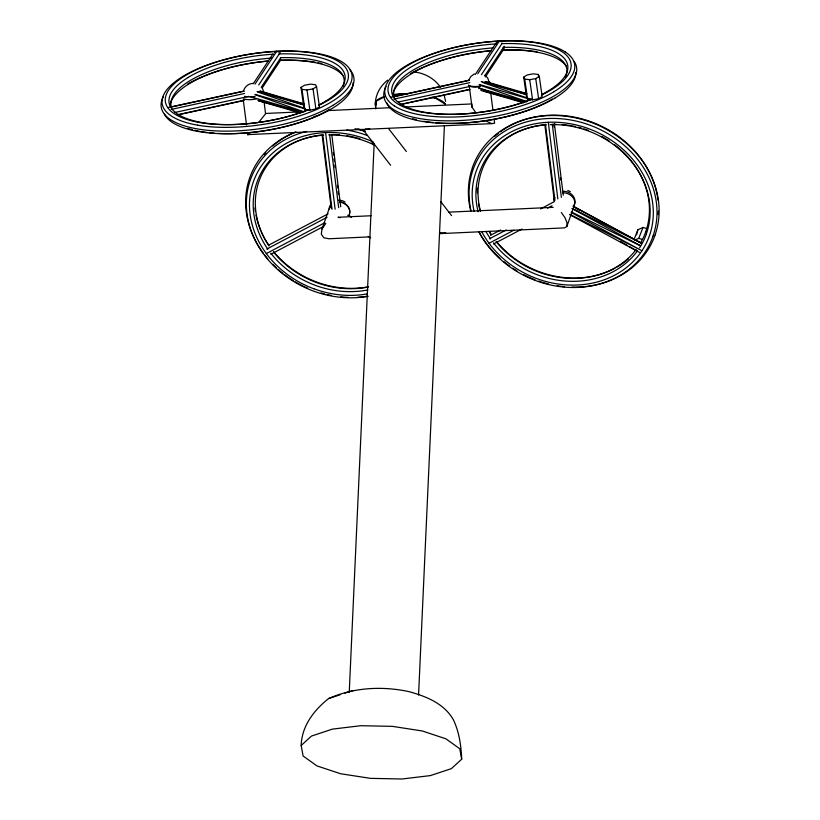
<?xml version="1.0" encoding="UTF-8"?>
<svg xmlns="http://www.w3.org/2000/svg" width="820" height="820" viewBox="0 0 820 820"><rect width="100%" height="100%" fill="white"/><g stroke="black" fill="none" stroke-linecap="round" stroke-linejoin="round"><path stroke-width="1.23" d="M247.814 134.613L491.867 123.635L494.593 123.215L494.255 120.243M264.163 102.602L265.577 113.765L259.069 121.913M376.042 104.888L376.083 101.229L385.42 96.329M349.238 692.408L374.166 143.459M375.734 108.906L376.083 101.229M418.569 695.011L444.419 125.583M439.745 233.638L564.508 227.878L566.835 226.556L567.009 222.835L565 217.71L561.341 212.554M329.794 206.845L322.014 228.944L321.307 234.182L323.849 237.779L328.974 238.763L369.717 236.877M375.396 102.49C375.919 93.644 380.757 85.68 387.563 80.186M301.165 745.503C301.75 726.018 313.927 710.243 328.584 698.568C353.861 687.385 382.192 685.909 409.026 691.639C426.154 696.375 444.071 703.437 453.337 719.693C459.272 732.065 461.096 745.646 461.691 759.207L451.389 768.637L430.449 775.587L402.046 779L370.496 778.354L340.618 773.752L316.94 765.9L303.092 755.978L301.165 745.503L311.457 736.073L332.407 729.123L360.81 725.71L392.36 726.356L422.238 730.958L445.906 738.82L459.764 748.732L461.691 759.207M636.556 234.776L637.899 229.743L643.024 227.447L646.56 228.524M566.835 226.556L574.184 205.635A10.527 8.62 19.4 0 0 562.622 192.782M634.044 239.553L637.899 229.743M634.649 240.188L638.739 238.353L643.024 227.447M243.601 90.385C245.067 86.418 248.931 83.322 253.257 83.353M468.866 80.022L470.67 76.67L474.36 73.882M253.257 83.742L272.916 53.987M255.03 84.101L276.647 51.373L279.026 52.09M258.71 85.003L280.214 52.459M261.201 87.34L280.819 57.656M262.031 88.273L280.799 59.87M475.262 74.507L496.336 42.63L499.359 41.082L501.737 41.799M477.742 73.8L499.359 41.082M481.422 74.712L502.229 43.214M484.61 75.993L504.228 46.309M485.43 76.926L504.208 48.523M322.014 228.944L325.806 223.45M250.182 132.338L247.814 134.91L247.486 132.389M300.981 87.422L304.527 85.239L310.565 84.132L315.556 84.737L316.582 86.694L319.452 106.836L315.905 109.009L309.868 110.126L304.866 109.521L303.851 107.553L300.981 87.422L302.006 89.39L304.866 109.521M302.006 89.39L306.998 89.985L313.035 88.878L316.582 86.694M523.693 77.131L527.239 74.948L533.277 73.841L538.268 74.436L539.293 76.403L542.163 96.545L538.607 98.718L532.569 99.825L527.578 99.23L526.563 97.262L523.693 77.131L524.718 79.089L527.578 99.23M524.718 79.089L529.71 79.694L535.747 78.587L539.293 76.403M268.888 245.026L328.072 213.856M266.828 249.065L327.067 217.269M266.336 253.585L324.812 222.722M270.846 254.261L322.936 226.771M490.473 235.32L500.569 229.989M540.605 208.936L554.392 201.587M489.54 238.774L506.278 229.938M547.555 208.157L552.014 205.799M489.048 243.294L513.791 230.235M493.558 243.97L521.971 229.046M274.628 52.408L276.647 51.373M328.584 698.568L339.952 694.837M344.964 693.136L353.01 690.501M167.762 107.584L244.042 91.01M170.929 107.102L244.083 91.194M171.226 109.408L244.596 93.46M174.527 112.545L248.86 96.381M177.243 114.81L244.555 100.183M179.098 114.615L243.386 100.635M390.463 97.293L469.245 80.165M393.641 96.801L469.276 80.37M393.928 99.117L469.798 82.625M398.469 101.977L470.331 86.356M399.955 104.519L469.757 89.349M401.81 104.314L469.809 89.544M314.07 116.532L315.956 116.245M392.841 95.233L401.503 93.962L406.433 94.167M265.577 113.467L297.414 111.992M327.969 110.577L390.361 107.697M405.644 106.989L471.848 103.935M371.091 215.752L337.983 217.279L340.034 217.669M448.755 212.154L553.172 207.337M338.609 200.203L342.319 200.664L345.097 201.997M414.182 72.057C424.668 72.908 434.764 78.761 440.627 87.453M431.094 97.313L436.014 98.461L445.209 104.13M513.156 90.323L516.856 91.286M519.316 91.932L524.257 93.224M295.374 101.905L302.775 103.832M483.349 90.948L504.249 96.617M515.308 99.62L518.998 100.614M258.177 100.573L282.767 107.246M485.286 81.477L526.84 93.541M481.227 81.549L526.45 94.679M479.116 84.439L530.448 99.343M478.962 88.109L526.624 101.946M480.848 90.415L523.621 102.828M260.124 91.061L304.128 103.832M257.296 91.481L303.738 104.97M255.184 94.382L305.296 108.927M302.693 111.889L250.141 96.637L301.012 112.822M258.136 100.706L299.689 112.77M638.739 238.353L642.285 239.419M485.225 81.641L526.512 94.484M260.094 91.174L303.8 104.786M478.89 88.293L523.724 102.531M482.334 82.359L530.499 99.148M257.213 91.809L304.179 108.178M480.151 85.239L525.589 101.147M255.051 94.7L304.077 111.858M486.793 121.401L491.867 123.635M567.768 190.424L570.361 191.685M571.489 212.011L640.307 245.744M573.18 208.833L640.328 242.71M570.033 214.43L641.957 250.735L571.222 212.503M348.049 215.229L351.411 217.054L348.069 215.24M571.889 208.577L640.379 245.61M569.818 214.768L639.436 252.406M368.252 236.488L370.691 237.81M575.958 208.28L579.268 210.197M620.432 241.387L627.074 245.231M629.288 246.512L635.941 250.346M485.132 75.204L487.767 78.115L489.007 81.846A10.506 2.819 -6.8 0 1 488.853 82.963M388.68 128.709L406.382 151.536M362.922 129.529L390.617 165.261M440.781 201.659L451.553 215.598M469.399 87.084L472.012 107.205L475.333 111.909M444.05 94.73L445.639 101.424M262.502 88.478L263.743 92.199A10.506 2.819 -6.8 0 1 263.589 93.326M538.268 74.436L538.627 76.957M535.747 78.587L538.607 98.718M529.71 79.694L532.569 99.825M313.035 88.878L315.905 109.009M306.998 89.985L309.868 110.126M490.698 92.844L492.963 110.28M243.232 99.63L246.502 124.835M554.381 123.625L563.278 195.201M553.838 124.558L554.156 127.09M560.429 177.55L560.736 180.082M552.26 124.056L561.382 197.394M548.303 122.282L557.836 198.942M545.433 124.22L554.884 200.234M544.88 125.091L554.238 200.326M331.833 135.177L340.731 206.753M333.32 152.52L333.637 155.041M334.109 158.824L334.427 161.355M334.888 165.138L335.206 167.659M337.399 185.32L337.717 187.852M338.188 191.634L338.496 194.155M329.548 134.347L338.67 207.685M325.591 132.573L335.124 209.243M322.721 134.511L332.018 209.254M322.178 135.392L331.218 208.116M471.664 104.232L472.012 107.205M371.327 142.987A88.006 75.419 23.2 0 1 373.53 143.992M373.202 141.962A92.978 79.683 23.2 0 0 366.14 139.051A92.096 78.925 23.2 0 0 325.376 132.584A92.096 78.925 23.2 0 0 272.732 153.063A92.978 79.683 23.2 0 0 253.329 181.897A92.096 78.925 23.2 0 0 250.684 218.069A92.096 78.925 23.2 0 0 279.497 268.027A92.978 79.673 23.2 0 0 313.927 288.835M374.473 145.048A89.462 76.67 23.2 0 0 365.453 141.204A88.601 75.922 23.2 0 0 328.697 134.9M332.059 134.511A87.156 74.692 23.2 0 1 339.5 134.849M346.911 135.761A87.156 74.692 23.2 0 1 359.959 138.785M358.002 128.843A95.591 81.918 23.2 0 1 365.279 130.985M355.05 128.648A97.037 83.158 23.2 0 1 364.931 131.446M346.757 130.083A95.591 81.918 23.2 0 1 367.421 135.536M322.311 134.962A87.156 74.692 23.2 0 0 277.344 153.986A88.006 75.419 23.2 0 0 258.976 181.281A87.156 74.692 23.2 0 0 256.465 215.516A87.156 74.692 23.2 0 0 269.021 245.928M306.629 131.436A95.591 81.918 23.2 0 0 270.477 150.07A96.493 82.687 23.2 0 0 250.346 180A95.591 81.918 23.2 0 0 247.589 217.546A95.591 81.918 23.2 0 0 277.498 269.39A96.493 82.687 23.2 0 0 313.24 290.987A95.591 81.918 23.2 0 0 355.552 297.691A95.591 81.918 23.2 0 0 367.985 296.338M323.756 135.126A88.601 75.932 23.2 0 0 275.582 154.683A89.462 76.66 23.2 0 0 256.906 182.419A88.601 75.932 23.2 0 0 254.354 217.228A88.601 75.932 23.2 0 0 267.832 249.177M272.824 145.97A95.591 81.918 23.2 0 1 295.067 132.348M295.999 131.897A97.037 83.158 23.2 0 0 270.128 147.477A97.949 83.937 23.2 0 0 249.69 177.848A97.037 83.158 23.2 0 0 246.892 215.957A97.037 83.158 23.2 0 0 263.271 253.195M264.245 154.703A96.493 82.687 23.2 0 1 265.834 152.848M255.379 211.539A88.601 75.932 23.2 0 1 254.938 207.911M273.419 251.894A87.156 74.692 23.2 0 0 283.74 262.8A88.006 75.419 23.2 0 0 316.325 282.49A87.156 74.692 23.2 0 0 354.916 288.609A87.156 74.692 23.2 0 0 368.149 287.02M273.808 251.883A88.601 75.932 23.2 0 0 283.494 262A89.462 76.67 23.2 0 0 316.622 282.018A88.601 75.932 23.2 0 0 355.849 288.24A88.601 75.932 23.2 0 0 368.098 286.856M268.54 244.842A88.601 75.932 23.2 0 1 261.283 231.773M260.78 230.615A88.601 75.932 23.2 0 1 255.994 215.137M276.35 267.761A97.037 83.158 23.2 0 1 272.804 264.327M267.802 258.894A97.037 83.158 23.2 0 1 264.716 255.112M270.815 253.216A88.601 75.932 23.2 0 0 282.08 265.29A89.462 76.67 23.2 0 0 315.208 285.309A88.601 75.932 23.2 0 0 354.435 291.531A88.601 75.932 23.2 0 0 367.883 289.921M307.684 288.148A97.949 83.937 23.2 0 1 295.303 281.834M293.17 280.542A97.949 83.937 23.2 0 1 284.909 274.895M282.931 273.378A97.949 83.937 23.2 0 1 278.175 269.411M367.862 296.153A97.037 83.158 23.2 0 1 357.756 297.26M348.151 297.363A97.037 83.158 23.2 0 1 340.782 296.85M330.942 295.364A97.037 83.158 23.2 0 1 327.2 294.564M324.699 293.949A97.037 83.158 23.2 0 1 320.989 292.924M367.421 293.857A92.096 78.925 23.2 0 1 314.101 288.824M375.529 105.964A35.762 11.757 2.6 0 1 384.047 96.627M392.647 94.638A35.762 11.757 2.6 0 1 407.981 93.664M432.652 97.088A35.762 11.757 2.6 0 1 445.352 103.914M343.18 86.223A87.156 32.421 -8.7 0 0 335.359 67.732A88.006 32.739 -8.7 0 0 311.733 59.624A87.156 32.421 -8.7 0 0 280.358 57.677M325.858 101.024A88.601 32.964 -8.7 0 0 336.159 64.134A89.462 33.282 -8.7 0 0 312.143 55.893A88.601 32.964 -8.7 0 0 278.943 53.956M328.318 100.245A92.096 34.266 -8.7 0 0 346.214 83.763A92.096 34.266 -8.7 0 0 339.07 61.828A92.978 34.594 -8.7 0 0 314.111 53.259A92.096 34.266 -8.7 0 0 276.873 51.352A92.096 34.266 -8.7 0 0 216.603 61.971A92.978 34.594 -8.7 0 0 185.392 75.542A92.096 34.266 -8.7 0 0 174.639 113.959A92.978 34.594 -8.7 0 0 199.598 122.528A92.096 34.266 -8.7 0 0 236.836 124.425A92.096 34.266 -8.7 0 0 297.106 113.816A92.978 34.594 -8.7 0 0 308.679 109.726M349.986 69.813A97.037 36.1 -8.7 0 1 332.879 105.349M353.071 82.738A95.591 35.568 -8.7 0 1 350.776 91.307A95.591 35.568 -8.7 0 1 332.202 108.414A96.493 35.895 -8.7 0 1 299.812 122.498A95.591 35.568 -8.7 0 1 237.257 133.516A95.591 35.568 -8.7 0 1 198.604 131.548A96.493 35.895 -8.7 0 1 172.692 122.651A95.591 35.568 -8.7 0 1 164.369 114.021M343.037 75.655A88.601 32.964 -8.7 0 0 337.133 70.52A89.462 33.282 -8.7 0 0 313.117 62.269A88.601 32.964 -8.7 0 0 279.917 60.331M318.058 62.761A92.978 34.594 -8.7 0 1 321.788 63.57M279.528 60.321A92.096 34.266 -8.7 0 1 315.485 62.289M273.839 54.181A88.601 32.964 -8.7 0 0 218.325 64.278A89.462 33.282 -8.7 0 0 188.292 77.326M271.584 58.097A87.156 32.431 -8.7 0 0 219.442 67.865A88.006 32.739 -8.7 0 0 189.902 80.719A87.156 32.421 -8.7 0 0 172.979 96.309A87.156 32.421 -8.7 0 0 171.185 106.538M267.187 61.151A92.096 34.266 -8.7 0 0 217.987 71.002A92.978 34.594 -8.7 0 0 187.749 83.988M268.509 61.018A88.601 32.964 -8.7 0 0 219.309 70.653A89.462 33.282 -8.7 0 0 189.276 83.712A88.601 32.964 -8.7 0 0 172.056 99.568A88.601 32.964 -8.7 0 0 170.263 104.171M182.891 76.393A96.493 35.895 -8.7 0 1 215.281 62.31A95.591 35.568 -8.7 0 1 277.826 51.291A95.591 35.568 -8.7 0 1 316.479 53.269A96.493 35.895 -8.7 0 1 342.391 62.156A95.591 35.568 -8.7 0 1 331.27 101.957A96.493 35.895 -8.7 0 1 298.829 116.112A95.591 35.568 -8.7 0 1 236.283 127.131A95.591 35.568 -8.7 0 1 197.63 125.163M171.37 108.23A88.601 32.964 -8.7 0 0 177.95 114.287A89.462 33.282 -8.7 0 0 201.966 122.539A88.601 32.964 -8.7 0 0 237.8 124.373A88.601 32.964 -8.7 0 0 295.784 114.154A89.462 33.282 -8.7 0 0 307.674 109.921M170.662 107.112A88.601 32.964 -8.7 0 1 188.262 77.398M182.85 76.465A95.591 35.568 -8.7 0 0 171.728 116.266A96.493 35.906 -8.7 0 0 197.63 125.163M163.405 96.76A97.037 36.1 -8.7 0 0 170.929 119.863A97.949 36.439 -8.7 0 0 197.22 128.894A97.037 36.1 -8.7 0 0 236.457 130.903A97.037 36.1 -8.7 0 0 299.956 119.71A97.949 36.439 -8.7 0 0 332.838 105.411M199.69 131.323A92.978 34.594 -8.7 0 1 194.678 130.267M192.29 129.673A92.978 34.594 -8.7 0 1 187.811 128.361M218.274 133.434A92.096 34.266 -8.7 0 0 238.22 133.455A92.096 34.266 -8.7 0 0 298.49 122.836A92.978 34.594 -8.7 0 0 329.702 109.265M214.379 133.188A92.096 34.266 -8.7 0 1 209.315 132.717M206.855 132.43A92.096 34.266 -8.7 0 1 200.982 131.548M325.817 101.096A89.462 33.282 -8.7 0 1 318.795 104.96M328.318 100.245A92.978 34.594 -8.7 0 1 318.755 105.37M645.781 231.486A87.156 74.692 23.2 0 0 621.047 150.132A88.006 75.419 23.2 0 0 614.231 144.504M657.199 195.385A95.591 81.918 23.2 0 0 627.29 143.541A96.493 82.687 23.2 0 0 591.548 121.944A95.591 81.918 23.2 0 0 549.236 115.241A95.591 81.918 23.2 0 0 500.395 131.784M657.373 196.441A95.591 81.918 23.2 0 1 657.896 200.09M658.388 211.078A95.591 81.918 23.2 0 1 658.193 214.676M655.067 234.92A97.037 83.158 23.2 0 0 627.525 144.34A97.949 83.937 23.2 0 0 591.251 122.416A97.037 83.158 23.2 0 0 548.303 115.61A97.037 83.158 23.2 0 0 492.84 137.176A97.949 83.937 23.2 0 0 472.402 167.557M653.007 236.068A95.591 81.918 23.2 0 0 625.865 146.831A96.493 82.687 23.2 0 0 590.133 125.245A95.591 81.918 23.2 0 0 547.822 118.531A95.591 81.918 23.2 0 0 493.189 139.779A96.493 82.687 23.2 0 0 473.048 169.699A95.591 81.918 23.2 0 0 470.301 207.255A95.591 81.918 23.2 0 0 471.039 210.883M646.437 233.638A88.601 75.932 23.2 0 0 621.293 150.931A89.462 76.67 23.2 0 0 588.155 130.913A88.601 75.932 23.2 0 0 550.169 124.64M601.634 136.417A88.006 75.419 23.2 0 1 609.024 140.835M553.531 124.22A87.156 74.681 23.2 0 1 556.001 124.23M562.212 124.558A87.156 74.681 23.2 0 1 569.623 125.47M570.812 125.665A87.156 74.681 23.2 0 1 575.578 126.618M577.957 127.182A87.156 74.681 23.2 0 1 581.503 128.145M583.84 128.853A87.156 74.681 23.2 0 1 588.452 130.441M545.023 124.671A87.156 74.692 23.2 0 0 500.046 143.695A88.006 75.419 23.2 0 0 481.678 170.98A87.156 74.692 23.2 0 0 479.177 205.225A87.156 74.692 23.2 0 0 480.489 211.129M494.603 136.489A95.591 81.918 23.2 0 1 498.406 133.301M546.468 124.835A88.601 75.932 23.2 0 0 498.283 144.392A89.462 76.66 23.2 0 0 479.618 172.128A88.601 75.932 23.2 0 0 477.066 206.937A88.601 75.932 23.2 0 0 478.091 211.744M499.974 258.3A97.037 83.158 23.2 0 1 478.798 231.609M470.649 210.596A97.037 83.158 23.2 0 1 472.433 167.7M496.51 241.592A88.601 75.932 23.2 0 0 506.206 251.709A89.462 76.67 23.2 0 0 539.334 271.728A88.601 75.932 23.2 0 0 578.561 277.939A88.601 75.932 23.2 0 0 614.918 268.232M491.252 234.551A88.601 75.932 23.2 0 1 489.202 231.373M480.141 210.853A88.601 75.932 23.2 0 1 478.48 203.647M477.373 192.936A88.601 75.932 23.2 0 1 477.414 188.128M496.131 241.592A87.156 74.692 23.2 0 0 506.452 252.509A88.006 75.419 23.2 0 0 539.037 272.199A87.156 74.692 23.2 0 0 577.628 278.318A87.156 74.692 23.2 0 0 627.443 258.935A88.006 75.419 23.2 0 0 636.176 249.505M491.047 234.592A87.156 74.692 23.2 0 1 489.079 231.445M478.972 232.091A95.591 81.918 23.2 0 0 500.21 259.099A96.493 82.687 23.2 0 0 535.942 280.686A95.591 81.918 23.2 0 0 578.254 287.4A95.591 81.918 23.2 0 0 632.886 266.151A96.493 82.687 23.2 0 0 653.027 236.221M481.75 231.711A92.096 78.925 23.2 0 0 502.209 257.726A92.978 79.673 23.2 0 0 536.639 278.534A92.096 78.925 23.2 0 0 577.413 285.001A92.096 78.925 23.2 0 0 630.047 264.532A92.978 79.673 23.2 0 0 649.45 235.699A92.096 78.925 23.2 0 0 652.105 199.516A92.096 78.925 23.2 0 0 623.282 149.568A92.978 79.673 23.2 0 0 588.852 128.761A92.096 78.925 23.2 0 0 548.088 122.293A92.096 78.925 23.2 0 0 495.444 142.772A92.978 79.673 23.2 0 0 476.041 171.595A92.096 78.925 23.2 0 0 473.386 207.778A92.096 78.925 23.2 0 0 474.103 211.283M493.527 242.925A88.601 75.932 23.2 0 0 504.792 254.999A89.462 76.67 23.2 0 0 537.92 275.018A88.601 75.932 23.2 0 0 577.147 281.239A88.601 75.932 23.2 0 0 627.792 261.539A89.462 76.66 23.2 0 0 637.56 250.766M490.544 238.886A88.601 75.932 23.2 0 1 485.891 231.414M535.07 279.774A97.949 83.937 23.2 0 1 523.529 274.587M516.938 270.897A97.949 83.937 23.2 0 1 512.726 268.222M509.64 266.09A97.949 83.937 23.2 0 1 503.705 261.518M571.919 287.113A97.037 83.158 23.2 0 0 579.197 287.031A97.037 83.158 23.2 0 0 634.649 265.454A97.949 83.937 23.2 0 0 655.098 235.084M564.549 286.692A97.037 83.158 23.2 0 1 557.221 285.76M548.488 283.976A97.037 83.158 23.2 0 1 538.648 281.075M628.294 259.058A88.601 75.932 23.2 0 1 617.111 267.002M645.811 231.65A88.006 75.419 23.2 0 1 640.441 243.181M646.467 233.802A89.462 76.66 23.2 0 1 639.59 247.804M565.4 77.07A87.156 32.421 -8.7 0 0 558.072 57.441A88.006 32.739 -8.7 0 0 534.445 49.333A87.156 32.421 -8.7 0 0 503.07 47.386M548.57 90.723A88.601 32.964 -8.7 0 0 558.871 53.843A89.462 33.282 -8.7 0 0 534.855 45.592A88.601 32.964 -8.7 0 0 501.645 43.655M565.093 51.865A95.591 35.568 -8.7 0 1 553.971 91.666M574.082 61.285A97.037 36.1 -8.7 0 1 574.4 77.756A97.037 36.1 -8.7 0 1 555.55 95.12A97.949 36.439 -8.7 0 1 522.668 109.419A97.037 36.1 -8.7 0 1 459.169 120.601A97.037 36.1 -8.7 0 1 419.932 118.603A97.949 36.439 -8.7 0 1 393.631 109.572A97.037 36.1 -8.7 0 1 386.107 86.459M575.784 72.447A95.591 35.568 -8.7 0 1 554.955 98.051M566.425 66.287A88.601 32.964 -8.7 0 0 559.845 60.229A89.462 33.282 -8.7 0 0 535.829 51.978A88.601 32.964 -8.7 0 0 502.629 50.04M565.103 51.865A96.493 35.895 -8.7 0 0 539.181 42.978A95.591 35.568 -8.7 0 0 500.538 41A95.591 35.568 -8.7 0 0 437.993 52.019A96.493 35.895 -8.7 0 0 405.603 66.102A95.591 35.557 -8.7 0 0 387.03 83.21A95.591 35.568 -8.7 0 0 394.44 105.975M502.24 50.03A92.096 34.266 -8.7 0 1 537.049 51.803M496.551 43.89A88.601 32.964 -8.7 0 0 441.037 53.976A89.462 33.282 -8.7 0 0 411.005 67.035A88.601 32.964 -8.7 0 0 393.795 82.892A88.601 32.964 -8.7 0 0 393.374 96.821M493.056 47.898A87.156 32.431 -8.7 0 0 442.154 57.574A88.006 32.739 -8.7 0 0 412.614 70.417A87.156 32.421 -8.7 0 0 395.681 86.018A87.156 32.421 -8.7 0 0 394.235 97.426M491.139 50.748A92.096 34.266 -8.7 0 0 440.688 60.7A92.978 34.594 -8.7 0 0 424.791 66.553M491.221 50.727A88.601 32.964 -8.7 0 0 442.011 60.362A89.462 33.282 -8.7 0 0 411.978 73.421M410.461 73.698A92.978 34.594 -8.7 0 1 423.745 67.004M392.759 95.007A88.601 32.964 -8.7 0 1 411.947 73.492M394.082 97.939A88.601 32.964 -8.7 0 0 400.662 103.996A89.462 33.282 -8.7 0 0 424.678 112.248A88.601 32.964 -8.7 0 0 460.512 114.072A88.601 32.964 -8.7 0 0 518.496 103.863A89.462 33.282 -8.7 0 0 531.514 99.179M386.609 102.643A95.591 35.568 -8.7 0 0 395.414 112.35A96.493 35.895 -8.7 0 0 421.316 121.247A95.591 35.568 -8.7 0 0 459.969 123.225A95.591 35.568 -8.7 0 0 522.514 112.207A96.493 35.895 -8.7 0 0 554.914 98.123M422.31 112.237A92.978 34.594 -8.7 0 1 397.341 103.658A92.096 34.266 -8.7 0 1 390.207 81.723A92.096 34.266 -8.7 0 1 408.104 65.251A92.978 34.594 -8.7 0 1 439.315 51.68A92.096 34.266 -8.7 0 1 499.575 41.061A92.096 34.266 -8.7 0 1 536.813 42.968A92.978 34.594 -8.7 0 1 561.782 51.537A92.096 34.266 -8.7 0 1 568.926 73.472A92.096 34.266 -8.7 0 1 551.03 89.944A92.978 34.594 -8.7 0 1 541.466 95.069M394.43 105.975A96.493 35.906 -8.7 0 0 420.342 114.861A95.591 35.568 -8.7 0 0 458.995 116.84A95.591 35.568 -8.7 0 0 521.54 105.821A96.493 35.895 -8.7 0 0 553.941 91.737M416.181 119.689A92.978 34.594 -8.7 0 1 412.716 118.746M422.484 112.227A92.096 34.266 -8.7 0 0 519.818 103.515A92.978 34.594 -8.7 0 0 532.487 98.994M435.809 122.785A92.096 34.266 -8.7 0 0 460.932 123.164A92.096 34.266 -8.7 0 0 521.192 112.545A92.978 34.594 -8.7 0 0 552.413 98.974M433.278 122.559A92.096 34.266 -8.7 0 1 423.694 121.257M548.529 90.805A89.462 33.282 -8.7 0 1 541.507 94.659M255.082 96.422A10.506 2.819 -6.8 0 1 244.544 96.268M480.346 86.059A10.506 2.819 -6.8 0 1 468.394 85.034M554.576 200.736A10.506 8.743 20.6 0 1 554.668 197.261M562.951 191.296A10.506 8.743 20.6 0 1 573.047 195.877A10.506 8.743 20.6 0 1 573.856 205.359M329.404 207.573A10.506 8.743 20.6 0 1 331.034 204.57M339.705 201.689A10.506 8.743 20.6 0 1 349.525 213.569M554.135 200.961A10.527 8.62 19.4 0 1 554.73 197.61M329.22 209.028A10.527 8.62 19.4 0 1 331.024 204.938M339.829 202.109A10.527 8.62 19.4 0 1 349.238 214.871M256.086 98.964A10.527 3.167 -7.4 0 1 243.735 98.8M480.12 86.807A10.527 3.167 -7.4 0 1 469.235 85.833M489.243 81.631A10.527 3.167 -7.4 0 1 489.407 83.261M445.711 232.583A10.527 9.573 -37.7 0 1 440.463 232.552M369.769 128.812A10.527 9.584 -37.8 0 1 365.566 129.006M641.332 243.089L572.995 206.148L641.322 243.089"/></g></svg>
